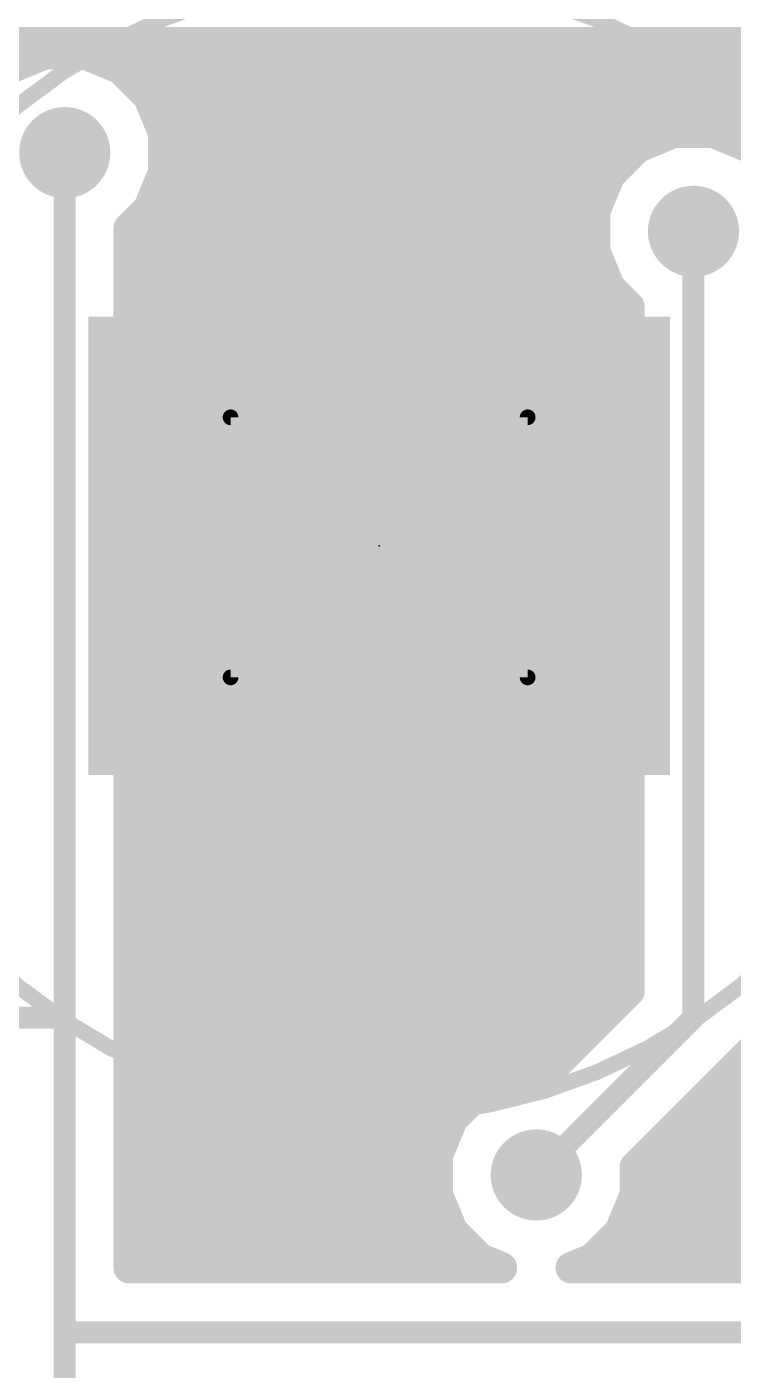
# Model space of a CAD drawing. Extents: x -0.1 to 53.2, y -0.1 to 26.1.
# Drawn here: x 9.85 to 15.56, y 6.04 to 16.89 of the extents above; entities that cross this region are included whole.
import ezdxf

# ---------------------------------------------------------------- set-up
doc = ezdxf.new("R2010")
doc.units = 0
for name, color, linetype in [('16', 175, 'CONTINUOUS'), ('18', 82, 'CONTINUOUS'), ('20', 7, 'CONTINUOUS'), ('24', 7, 'CONTINUOUS'), ('52', 253, 'CONTINUOUS')]:
    doc.layers.add(name, color=color, linetype=linetype)

# ---------------------------------------------------------------- blocks, each defined once
blk = doc.blocks.new('RECT')
blk.add_solid([(-0.5, -0.5), (0.5, -0.5), (-0.5, 0.5), (0.5, 0.5)])
blk = doc.blocks.new('ROUNDV')
at = {"const_width": 0.5}
blk.add_lwpolyline([(0, -0.25, 1), (0, 0.25, 1), (0, -0.25)], format="xyb", dxfattribs=at)

msp = doc.modelspace()

# ---------------------------------------------------------------- linework, layer by layer
at = {"layer": '16'}
for points, const_width in [([(0.5334, 16.764), (24.8666, 16.764)], 0.254), ([(10.0008, 16.6751), (9.7068, 16.5533)], 0.254), ([(10.3192, 16.6751), (10.0008, 16.6751)], 0.254), ([(10.6132, 16.5533), (10.3192, 16.6751)], 0.254), ([(10.8383, 16.3282), (10.6132, 16.5533)], 0.254), ([(10.6565, 16.51), (24.8666, 16.51)], 0.254), ([(10.9601, 16.0342), (10.8383, 16.3282)], 0.254), ([(10.8682, 16.256), (24.8666, 16.256)], 0.254), ([(15.0808, 16.0401), (14.7868, 15.9183)], 0.254), ([(15.3992, 16.0401), (15.0808, 16.0401)], 0.254), ([(15.6932, 15.9183), (15.3992, 16.0401)], 0.254), ([(10.9601, 15.7158), (10.9601, 16.0342)], 0.254), ([(10.9601, 16.002), (14.9889, 16.002)], 0.254), ([(15.4911, 16.002), (24.8666, 16.002)], 0.254), ([(10.16, 8.89), (10.16, 15.875)], 0.1778), ([(14.7868, 15.9183), (14.5617, 15.6932)], 0.254), ([(10.8383, 15.4218), (10.9601, 15.7158)], 0.254), ([(10.9601, 15.748), (14.6165, 15.748)], 0.254), ([(14.5617, 15.6932), (14.4399, 15.3992)], 0.254), ([(10.8682, 15.494), (14.4792, 15.494)], 0.254), ([(10.6807, 15.2642), (10.8383, 15.4218)], 0.254), ([(14.4399, 15.3992), (14.4399, 15.0808)], 0.254), ([(10.6807, 6.8707), (10.6807, 15.2642)], 0.254), ([(10.6807, 15.24), (14.4399, 15.24)], 0.254), ([(15.24, 15.24), (15.24, 8.89)], 0.1778), ([(14.4399, 15.0808), (14.5617, 14.7868)], 0.254), ([(10.6807, 14.986), (14.4792, 14.986)], 0.254), ([(14.5617, 14.7868), (14.7193, 14.6292)], 0.254), ([(10.6807, 14.732), (14.6165, 14.732)], 0.254), ([(14.7193, 14.6292), (14.7193, 9.1057)], 0.254), ([(10.6807, 14.478), (14.7193, 14.478)], 0.254), ([(10.6807, 14.224), (11.2855, 14.224)], 0.254), ([(11.2948, 14.2333), (11.0047, 13.9432)], 0.254), ([(14.1052, 14.2333), (11.2948, 14.2333)], 0.254), ([(14.3953, 13.9432), (14.1052, 14.2333)], 0.254), ([(14.1145, 14.224), (14.7193, 14.224)], 0.254), ([(10.6807, 13.97), (11.0315, 13.97)], 0.254), ([(11.0047, 13.9432), (11.0047, 11.4328)], 0.254), ([(14.3685, 13.97), (14.7193, 13.97)], 0.254), ([(14.3953, 11.4328), (14.3953, 13.9432)], 0.254), ([(10.6807, 13.716), (11.0047, 13.716)], 0.254), ([(14.3953, 13.716), (14.7193, 13.716)], 0.254), ([(10.6807, 13.462), (11.0047, 13.462)], 0.254), ([(14.3953, 13.462), (14.7193, 13.462)], 0.254), ([(10.6807, 13.208), (11.0047, 13.208)], 0.254), ([(14.3953, 13.208), (14.7193, 13.208)], 0.254), ([(10.6807, 12.954), (11.0047, 12.954)], 0.254), ([(14.3953, 12.954), (14.7193, 12.954)], 0.254), ([(10.6807, 12.7), (11.0047, 12.7)], 0.254), ([(14.3953, 12.7), (14.7193, 12.7)], 0.254), ([(10.6807, 12.446), (11.0047, 12.446)], 0.254), ([(14.3953, 12.446), (14.7193, 12.446)], 0.254), ([(10.6807, 12.192), (11.0047, 12.192)], 0.254), ([(14.3953, 12.192), (14.7193, 12.192)], 0.254), ([(10.6807, 11.938), (11.0047, 11.938)], 0.254), ([(14.3953, 11.938), (14.7193, 11.938)], 0.254), ([(10.6807, 11.684), (11.0047, 11.684)], 0.254), ([(14.3953, 11.684), (14.7193, 11.684)], 0.254), ([(10.6807, 11.43), (11.0075, 11.43)], 0.254), ([(11.0047, 11.4328), (11.2948, 11.1427)], 0.254), ([(14.1052, 11.1427), (14.3953, 11.4328)], 0.254), ([(14.3925, 11.43), (14.7193, 11.43)], 0.254), ([(10.6807, 11.176), (11.2615, 11.176)], 0.254), ([(14.1385, 11.176), (14.7193, 11.176)], 0.254), ([(11.2948, 11.1427), (11.7052, 11.1427)], 0.254), ([(11.7052, 11.1427), (14.1052, 11.1427)], 0.254), ([(10.6807, 10.922), (14.7193, 10.922)], 0.254), ([(10.6807, 10.668), (14.7193, 10.668)], 0.254), ([(10.6807, 10.414), (14.7193, 10.414)], 0.254), ([(10.6807, 10.16), (14.7193, 10.16)], 0.254), ([(10.6807, 9.906), (14.7193, 9.906)], 0.254), ([(10.6807, 9.652), (14.7193, 9.652)], 0.254), ([(10.6807, 9.398), (14.7193, 9.398)], 0.254), ([(10.6807, 9.144), (14.7193, 9.144)], 0.254), ([(14.7193, 9.1057), (14.0337, 8.4201)], 0.254), ([(10.6807, 8.89), (14.5036, 8.89)], 0.254), ([(6.35, 8.89), (10.16, 8.89)], 0.1778), ([(10.16, 6.35), (10.16, 8.89)], 0.1778), ([(15.24, 8.89), (13.97, 7.62)], 0.1778), ([(14.7701, 7.6837), (15.7607, 8.6743)], 0.254), ([(10.6807, 8.636), (14.2496, 8.636)], 0.254), ([(10.6807, 8.382), (13.7189, 8.382)], 0.254), ([(13.8108, 8.4201), (13.5168, 8.2983)], 0.254), ([(14.0337, 8.4201), (13.8108, 8.4201)], 0.254), ([(15.4684, 8.382), (16.7132, 8.382)], 0.254), ([(13.5168, 8.2983), (13.2917, 8.0732)], 0.254), ([(10.6807, 8.128), (13.3465, 8.128)], 0.254), ([(15.2144, 8.128), (16.7132, 8.128)], 0.254), ([(13.2917, 8.0732), (13.1699, 7.7792)], 0.254), ([(10.6807, 7.874), (13.2092, 7.874)], 0.254), ([(14.9604, 7.874), (16.7248, 7.874)], 0.254), ([(13.1699, 7.7792), (13.1699, 7.4608)], 0.254), ([(14.7701, 7.4608), (14.7701, 7.6837)], 0.254), ([(10.6807, 7.62), (13.1699, 7.62)], 0.254), ([(14.7701, 7.62), (17.2593, 7.62)], 0.254), ([(10.6807, 7.366), (13.2092, 7.366)], 0.254), ([(13.1699, 7.4608), (13.2917, 7.1668)], 0.254), ([(14.6483, 7.1668), (14.7701, 7.4608)], 0.254), ([(14.7308, 7.366), (17.2593, 7.366)], 0.254), ([(13.2917, 7.1668), (13.5168, 6.9417)], 0.254), ([(14.4232, 6.9417), (14.6483, 7.1668)], 0.254), ([(10.6807, 7.112), (13.3465, 7.112)], 0.254), ([(14.5935, 7.112), (17.2593, 7.112)], 0.254), ([(13.5168, 6.9417), (13.6882, 6.8707)], 0.254), ([(14.2518, 6.8707), (14.4232, 6.9417)], 0.254), ([(13.6882, 6.8707), (10.6807, 6.8707)], 0.254), ([(17.2593, 6.8707), (14.2518, 6.8707)], 0.254), ([(10.16, 3.81), (10.16, 6.35)], 0.1778), ([(17.78, 6.35), (10.16, 6.35)], 0.1778)]:
    msp.add_lwpolyline(points, dxfattribs=dict(at, const_width=const_width))
for points, const_width in [([(10.0008, 16.7386, 1), (10.0008, 16.6116)], 0.127), ([(10.0251, 16.6164, 1), (9.9765, 16.7338)], 0.127), ([(10.3435, 16.7338, 1), (10.2948, 16.6164)], 0.127), ([(10.3192, 16.6116, 1), (10.3192, 16.7386)], 0.127), ([(10.6581, 16.5982, 1), (10.5683, 16.5084)], 0.127), ([(10.5889, 16.4946, 1), (10.6375, 16.612)], 0.127), ([(10.6565, 16.5735, 1), (10.6565, 16.4465)], 0.127), ([(10.897, 16.3525, 1), (10.7796, 16.3039)], 0.127), ([(10.7934, 16.2833, 1), (10.8832, 16.3731)], 0.127), ([(10.8682, 16.3195, 1), (10.8682, 16.1925)], 0.127), ([(15.0808, 16.1036, 1), (15.0808, 15.9766)], 0.127), ([(15.1051, 15.9814, 1), (15.0565, 16.0988)], 0.127), ([(15.4235, 16.0988, 1), (15.3748, 15.9814)], 0.127), ([(15.3992, 15.9766, 1), (15.3992, 16.1036)], 0.127), ([(11.0236, 16.0342, 1), (10.8966, 16.0342)], 0.127), ([(10.9601, 16.0655, 1), (10.9601, 15.9385)], 0.127), ([(10.9014, 16.0098, 1), (11.0188, 16.0585)], 0.127), ([(14.9889, 15.9385, 1), (14.9889, 16.0655)], 0.127), ([(15.4911, 16.0655, 1), (15.4911, 15.9385)], 0.127), ([(10.2044, 15.875, 1), (10.1156, 15.875)], 0.0889), ([(14.7625, 15.977, 1), (14.8111, 15.8596)], 0.127), ([(14.8317, 15.8734, 1), (14.7419, 15.9632)], 0.127), ([(10.9601, 15.8115, 1), (10.9601, 15.6845)], 0.127), ([(11.0188, 15.6915, 1), (10.9014, 15.7401)], 0.127), ([(14.6165, 15.6845, 1), (14.6165, 15.8115)], 0.127), ([(10.8966, 15.7158, 1), (11.0236, 15.7158)], 0.127), ([(14.5168, 15.7381, 1), (14.6066, 15.6483)], 0.127), ([(14.6204, 15.6689, 1), (14.503, 15.7175)], 0.127), ([(10.8682, 15.5575, 1), (10.8682, 15.4305)], 0.127), ([(14.4792, 15.4305, 1), (14.4792, 15.5575)], 0.127), ([(10.8832, 15.3769, 1), (10.7934, 15.4667)], 0.127), ([(14.5034, 15.3992, 1), (14.3764, 15.3992)], 0.127), ([(10.7796, 15.4461, 1), (10.897, 15.3975)], 0.127), ([(14.3812, 15.4235, 1), (14.4986, 15.3748)], 0.127), ([(10.7442, 15.2642, 1), (10.6172, 15.2642)], 0.127), ([(10.6358, 15.3091, 1), (10.7256, 15.2193)], 0.127), ([(10.6807, 15.3035, 1), (10.6807, 15.1765)], 0.127), ([(14.4399, 15.1765, 1), (14.4399, 15.3035)], 0.127), ([(15.2844, 15.24, 1), (15.1956, 15.24)], 0.0889), ([(14.4986, 15.1051, 1), (14.3812, 15.0565)], 0.127), ([(10.6807, 15.0495, 1), (10.6807, 14.9225)], 0.127), ([(14.3764, 15.0808, 1), (14.5034, 15.0808)], 0.127), ([(14.4792, 14.9225, 1), (14.4792, 15.0495)], 0.127), ([(14.6066, 14.8317, 1), (14.5168, 14.7419)], 0.127), ([(14.503, 14.7625, 1), (14.6204, 14.8111)], 0.127), ([(10.6807, 14.7955, 1), (10.6807, 14.6685)], 0.127), ([(14.6165, 14.6685, 1), (14.6165, 14.7955)], 0.127), ([(14.7828, 14.6292, 1), (14.6558, 14.6292)], 0.127), ([(14.6744, 14.5843, 1), (14.7642, 14.6741)], 0.127), ([(10.6807, 14.5415, 1), (10.6807, 14.4145)], 0.127), ([(14.7193, 14.4145, 1), (14.7193, 14.5415)], 0.127), ([(10.6807, 14.2875, 1), (10.6807, 14.1605)], 0.127), ([(11.2948, 14.2968, 1), (11.2948, 14.1698)], 0.127), ([(11.3397, 14.1884, 1), (11.2499, 14.2782)], 0.127), ([(11.2855, 14.1605, 1), (11.2855, 14.2875)], 0.127), ([(14.1501, 14.2782, 1), (14.0603, 14.1884)], 0.127), ([(14.1145, 14.2875, 1), (14.1145, 14.1605)], 0.127), ([(14.1052, 14.1698, 1), (14.1052, 14.2968)], 0.127), ([(14.7193, 14.1605, 1), (14.7193, 14.2875)], 0.127), ([(10.6807, 14.0335, 1), (10.6807, 13.9065)], 0.127), ([(11.0682, 13.9432, 1), (10.9412, 13.9432)], 0.127), ([(10.9598, 13.9881, 1), (11.0496, 13.8983)], 0.127), ([(11.0315, 13.9065, 1), (11.0315, 14.0335)], 0.127), ([(14.3685, 14.0335, 1), (14.3685, 13.9065)], 0.127), ([(14.4588, 13.9432, 1), (14.3318, 13.9432)], 0.127), ([(14.3504, 13.8983, 1), (14.4402, 13.9881)], 0.127), ([(14.7193, 13.9065, 1), (14.7193, 14.0335)], 0.127), ([(10.6807, 13.7795, 1), (10.6807, 13.6525)], 0.127), ([(11.0047, 13.6525, 1), (11.0047, 13.7795)], 0.127), ([(14.3953, 13.7795, 1), (14.3953, 13.6525)], 0.127), ([(14.7193, 13.6525, 1), (14.7193, 13.7795)], 0.127), ([(10.6807, 13.5255, 1), (10.6807, 13.3985)], 0.127), ([(11.0047, 13.3985, 1), (11.0047, 13.5255)], 0.127), ([(14.3953, 13.5255, 1), (14.3953, 13.3985)], 0.127), ([(14.7193, 13.3985, 1), (14.7193, 13.5255)], 0.127), ([(10.6807, 13.2715, 1), (10.6807, 13.1445)], 0.127), ([(11.0047, 13.1445, 1), (11.0047, 13.2715)], 0.127), ([(14.3953, 13.2715, 1), (14.3953, 13.1445)], 0.127), ([(14.7193, 13.1445, 1), (14.7193, 13.2715)], 0.127), ([(10.6807, 13.0175, 1), (10.6807, 12.8905)], 0.127), ([(11.0047, 12.8905, 1), (11.0047, 13.0175)], 0.127), ([(14.3953, 13.0175, 1), (14.3953, 12.8905)], 0.127), ([(14.7193, 12.8905, 1), (14.7193, 13.0175)], 0.127), ([(10.6807, 12.7635, 1), (10.6807, 12.6365)], 0.127), ([(11.0047, 12.6365, 1), (11.0047, 12.7635)], 0.127), ([(14.3953, 12.7635, 1), (14.3953, 12.6365)], 0.127), ([(14.7193, 12.6365, 1), (14.7193, 12.7635)], 0.127), ([(10.6807, 12.5095, 1), (10.6807, 12.3825)], 0.127), ([(11.0047, 12.3825, 1), (11.0047, 12.5095)], 0.127), ([(14.3953, 12.5095, 1), (14.3953, 12.3825)], 0.127), ([(14.7193, 12.3825, 1), (14.7193, 12.5095)], 0.127), ([(10.6807, 12.2555, 1), (10.6807, 12.1285)], 0.127), ([(11.0047, 12.1285, 1), (11.0047, 12.2555)], 0.127), ([(14.3953, 12.2555, 1), (14.3953, 12.1285)], 0.127), ([(14.7193, 12.1285, 1), (14.7193, 12.2555)], 0.127), ([(10.6807, 12.0015, 1), (10.6807, 11.8745)], 0.127), ([(11.0047, 11.8745, 1), (11.0047, 12.0015)], 0.127), ([(14.3953, 12.0015, 1), (14.3953, 11.8745)], 0.127), ([(14.7193, 11.8745, 1), (14.7193, 12.0015)], 0.127), ([(10.6807, 11.7475, 1), (10.6807, 11.6205)], 0.127), ([(11.0047, 11.6205, 1), (11.0047, 11.7475)], 0.127), ([(14.3953, 11.7475, 1), (14.3953, 11.6205)], 0.127), ([(14.7193, 11.6205, 1), (14.7193, 11.7475)], 0.127), ([(10.6807, 11.4935, 1), (10.6807, 11.3665)], 0.127), ([(11.0496, 11.4777, 1), (10.9598, 11.3879)], 0.127), ([(11.0075, 11.3665, 1), (11.0075, 11.4935)], 0.127), ([(14.3925, 11.4935, 1), (14.3925, 11.3665)], 0.127), ([(14.4402, 11.3879, 1), (14.3504, 11.4777)], 0.127), ([(14.7193, 11.3665, 1), (14.7193, 11.4935)], 0.127), ([(10.9412, 11.4328, 1), (11.0682, 11.4328)], 0.127), ([(14.3318, 11.4328, 1), (14.4588, 11.4328)], 0.127), ([(10.6807, 11.2395, 1), (10.6807, 11.1125)], 0.127), ([(11.2615, 11.1125, 1), (11.2615, 11.2395)], 0.127), ([(14.1385, 11.2395, 1), (14.1385, 11.1125)], 0.127), ([(14.7193, 11.1125, 1), (14.7193, 11.2395)], 0.127), ([(11.2948, 11.2062, 1), (11.2948, 11.0792)], 0.127), ([(11.2499, 11.0978, 1), (11.3397, 11.1876)], 0.127), ([(11.7052, 11.2062, 1), (11.7052, 11.0792)], 0.127), ([(11.7052, 11.0792, 1), (11.7052, 11.2062)], 0.127), ([(14.0603, 11.1876, 1), (14.1501, 11.0978)], 0.127), ([(14.1052, 11.0792, 1), (14.1052, 11.2062)], 0.127), ([(10.6807, 10.9855, 1), (10.6807, 10.8585)], 0.127), ([(14.7193, 10.8585, 1), (14.7193, 10.9855)], 0.127), ([(10.6807, 10.7315, 1), (10.6807, 10.6045)], 0.127), ([(14.7193, 10.6045, 1), (14.7193, 10.7315)], 0.127), ([(10.6807, 10.4775, 1), (10.6807, 10.3505)], 0.127), ([(14.7193, 10.3505, 1), (14.7193, 10.4775)], 0.127), ([(10.6807, 10.2235, 1), (10.6807, 10.0965)], 0.127), ([(14.7193, 10.0965, 1), (14.7193, 10.2235)], 0.127), ([(10.6807, 9.9695, 1), (10.6807, 9.8425)], 0.127), ([(14.7193, 9.8425, 1), (14.7193, 9.9695)], 0.127), ([(10.6807, 9.7155, 1), (10.6807, 9.5885)], 0.127), ([(14.7193, 9.5885, 1), (14.7193, 9.7155)], 0.127), ([(10.6807, 9.4615, 1), (10.6807, 9.3345)], 0.127), ([(14.7193, 9.3345, 1), (14.7193, 9.4615)], 0.127), ([(10.6807, 9.2075, 1), (10.6807, 9.0805)], 0.127), ([(14.7642, 9.0608, 1), (14.6744, 9.1506)], 0.127), ([(14.7193, 9.0805, 1), (14.7193, 9.2075)], 0.127), ([(14.6558, 9.1057, 1), (14.7828, 9.1057)], 0.127), ([(10.6807, 8.9535, 1), (10.6807, 8.8265)], 0.127), ([(14.5036, 8.8265, 1), (14.5036, 8.9535)], 0.127), ([(10.2044, 8.89, 1), (10.1156, 8.89)], 0.0889), ([(10.1156, 8.89, 1), (10.2044, 8.89)], 0.0889), ([(10.16, 8.8456, 1), (10.16, 8.9345)], 0.0889), ([(15.1956, 8.89, 1), (15.2844, 8.89)], 0.0889), ([(15.2714, 8.8586, 1), (15.2086, 8.9214)], 0.0889), ([(10.6807, 8.6995, 1), (10.6807, 8.5725)], 0.127), ([(14.2496, 8.5725, 1), (14.2496, 8.6995)], 0.127), ([(10.6807, 8.4455, 1), (10.6807, 8.3185)], 0.127), ([(13.7189, 8.3185, 1), (13.7189, 8.4455)], 0.127), ([(13.8108, 8.4836, 1), (13.8108, 8.3566)], 0.127), ([(13.8351, 8.3614, 1), (13.7865, 8.4788)], 0.127), ([(13.9888, 8.465, 1), (14.0786, 8.3752)], 0.127), ([(14.0337, 8.3566, 1), (14.0337, 8.4836)], 0.127), ([(15.4684, 8.4455, 1), (15.4684, 8.3185)], 0.127), ([(13.4925, 8.357, 1), (13.5411, 8.2396)], 0.127), ([(13.5617, 8.2534, 1), (13.4719, 8.3432)], 0.127), ([(10.6807, 8.1915, 1), (10.6807, 8.0645)], 0.127), ([(13.3465, 8.0645, 1), (13.3465, 8.1915)], 0.127), ([(15.2144, 8.1915, 1), (15.2144, 8.0645)], 0.127), ([(13.2468, 8.1181, 1), (13.3366, 8.0283)], 0.127), ([(13.3504, 8.0489, 1), (13.233, 8.0975)], 0.127), ([(10.6807, 7.9375, 1), (10.6807, 7.8105)], 0.127), ([(13.2092, 7.8105, 1), (13.2092, 7.9375)], 0.127), ([(14.9604, 7.9375, 1), (14.9604, 7.8105)], 0.127), ([(13.1112, 7.8035, 1), (13.2286, 7.7548)], 0.127), ([(13.2334, 7.7792, 1), (13.1064, 7.7792)], 0.127), ([(14.8336, 7.6837, 1), (14.7066, 7.6837)], 0.127), ([(10.6807, 7.6835, 1), (10.6807, 7.5565)], 0.127), ([(13.1699, 7.5565, 1), (13.1699, 7.6835)], 0.127), ([(14.7252, 7.7286, 1), (14.815, 7.6388)], 0.127), ([(14.7701, 7.6835, 1), (14.7701, 7.5565)], 0.127), ([(13.9386, 7.6514, 1), (14.0014, 7.5886)], 0.0889), ([(10.6807, 7.4295, 1), (10.6807, 7.3025)], 0.127), ([(13.2286, 7.4851, 1), (13.1112, 7.4365)], 0.127), ([(13.1064, 7.4608, 1), (13.2334, 7.4608)], 0.127), ([(13.2092, 7.3025, 1), (13.2092, 7.4295)], 0.127), ([(14.7308, 7.4295, 1), (14.7308, 7.3025)], 0.127), ([(14.7066, 7.4608, 1), (14.8336, 7.4608)], 0.127), ([(14.8288, 7.4365, 1), (14.7114, 7.4851)], 0.127), ([(13.3366, 7.2117, 1), (13.2468, 7.1219)], 0.127), ([(14.6932, 7.1219, 1), (14.6034, 7.2117)], 0.127), ([(10.6807, 7.1755, 1), (10.6807, 7.0485)], 0.127), ([(13.233, 7.1425, 1), (13.3504, 7.1911)], 0.127), ([(13.3465, 7.0485, 1), (13.3465, 7.1755)], 0.127), ([(14.5935, 7.1755, 1), (14.5935, 7.0485)], 0.127), ([(14.5896, 7.1911, 1), (14.707, 7.1425)], 0.127), ([(13.5411, 7.0004, 1), (13.4925, 6.883)], 0.127), ([(14.4475, 6.883, 1), (14.3989, 7.0004)], 0.127), ([(10.6807, 6.9342, 1), (10.6807, 6.8072)], 0.127), ([(13.4719, 6.8968, 1), (13.5617, 6.9866)], 0.127), ([(13.6639, 6.812, 1), (13.7125, 6.9294)], 0.127), ([(13.6882, 6.8072, 1), (13.6882, 6.9342)], 0.127), ([(14.2518, 6.9342, 1), (14.2518, 6.8072)], 0.127), ([(14.2275, 6.9294, 1), (14.2761, 6.812)], 0.127), ([(14.3783, 6.9866, 1), (14.4681, 6.8968)], 0.127), ([(10.6172, 6.8707, 1), (10.7442, 6.8707)], 0.127), ([(10.16, 6.3945, 1), (10.16, 6.3056)], 0.0889), ([(10.2044, 6.35, 1), (10.1156, 6.35)], 0.0889), ([(10.1156, 6.35, 1), (10.2044, 6.35)], 0.0889)]:
    msp.add_lwpolyline(points, format="xyb", dxfattribs=dict(at, const_width=const_width))
at = {"layer": '20', "const_width": 0.0635}
for points in [[(11.5318, 13.738, 1), (11.4682, 13.738)], [(11.5, 13.7698, 1), (11.5, 13.7063)], [(13.9318, 13.738, 1), (13.8682, 13.738)], [(13.9, 13.7063, 1), (13.9, 13.7698)], [(11.5, 11.6698, 1), (11.5, 11.6062)], [(11.4682, 11.638, 1), (11.5318, 11.638)], [(13.8682, 11.638, 1), (13.9318, 11.638)], [(13.9, 11.6062, 1), (13.9, 11.6698)]]:
    msp.add_lwpolyline(points, format="xyb", dxfattribs=at)
at = {"layer": '20', "const_width": 0.127}
for points in [[(11.5, 13.738), (13.9, 13.738)], [(11.5, 11.638), (11.5, 13.738)], [(13.9, 13.738), (13.9, 11.638)], [(13.9, 11.638), (11.5, 11.638)]]:
    msp.add_lwpolyline(points, dxfattribs=at)
at = {"layer": '24'}
msp.add_point((12.7, 12.7), dxfattribs=at)
at = {"layer": '52', "const_width": 0.127}
for points in [[(12.7, 0.7, 1), (12.7, 24.7, 1), (12.7, 0.7)], [(12.7, 8.1, 1), (12.7, 17.3, 1), (12.7, 8.1)]]:
    msp.add_lwpolyline(points, format="xyb", dxfattribs=at)

# ---------------------------------------------------------------- block references
at = {"layer": '18', "xscale": 0.7366, "yscale": 0.7366}
for p in [(10.16, 15.875), (15.24, 15.24), (13.97, 7.62)]:
    msp.add_blockref('ROUNDV', p, dxfattribs=at)
at = {"layer": '52', "xscale": 4.7, "yscale": 3.7}
msp.add_blockref('RECT', (12.7, 12.7), dxfattribs=at)

doc.saveas('drawing.dxf')
